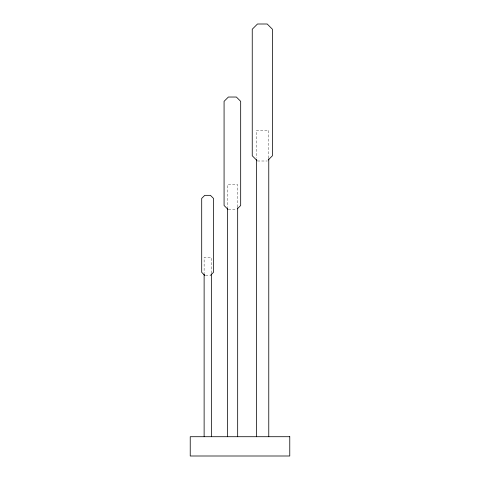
<?xml version="1.0" encoding="UTF-8"?>
<svg xmlns="http://www.w3.org/2000/svg" width="480" height="480" viewBox="0 0 480 480"><rect width="100%" height="100%" fill="white"/><g stroke="black" fill="none" stroke-linecap="round" stroke-linejoin="round"><path stroke-width="0.36" stroke-dasharray="2.4 1.8" d="M257.484 161.004L267.186 161.004M228.39 209.796L236.37 209.796M205.476 275.4L209.724 275.4M268.77 158.136L268.77 130.428L256.392 130.428L256.392 158.136M237.672 207.066L237.672 184.626L227.484 184.626L227.484 207.816M211.356 273.258L211.356 257.532L204.126 257.532L204.126 273.258"/><path stroke-width="0.72" d="M268.23 159.96L272.424 155.772L272.424 29.238L267.186 24L257.484 24L252.246 29.238L252.246 155.772L256.962 160.482M237.33 208.836L240.678 205.488L240.678 101.346L236.37 97.032L228.39 97.032L224.076 101.346L224.076 205.488L227.91 209.316M210.432 275.4L213.492 272.34L213.492 198.402L210.432 195.342L204.762 195.342L201.702 198.402L201.702 272.34L204.762 275.4M268.77 158.88L268.77 436.71M256.392 159.63L256.392 436.71M237.672 207.816L237.672 436.71M227.484 208.566L227.484 436.71M211.356 274.008L211.356 436.512M204.126 274.008L204.126 436.512M289.77 436.71L190.23 436.71L190.23 456L289.77 456L289.77 436.71"/></g></svg>
